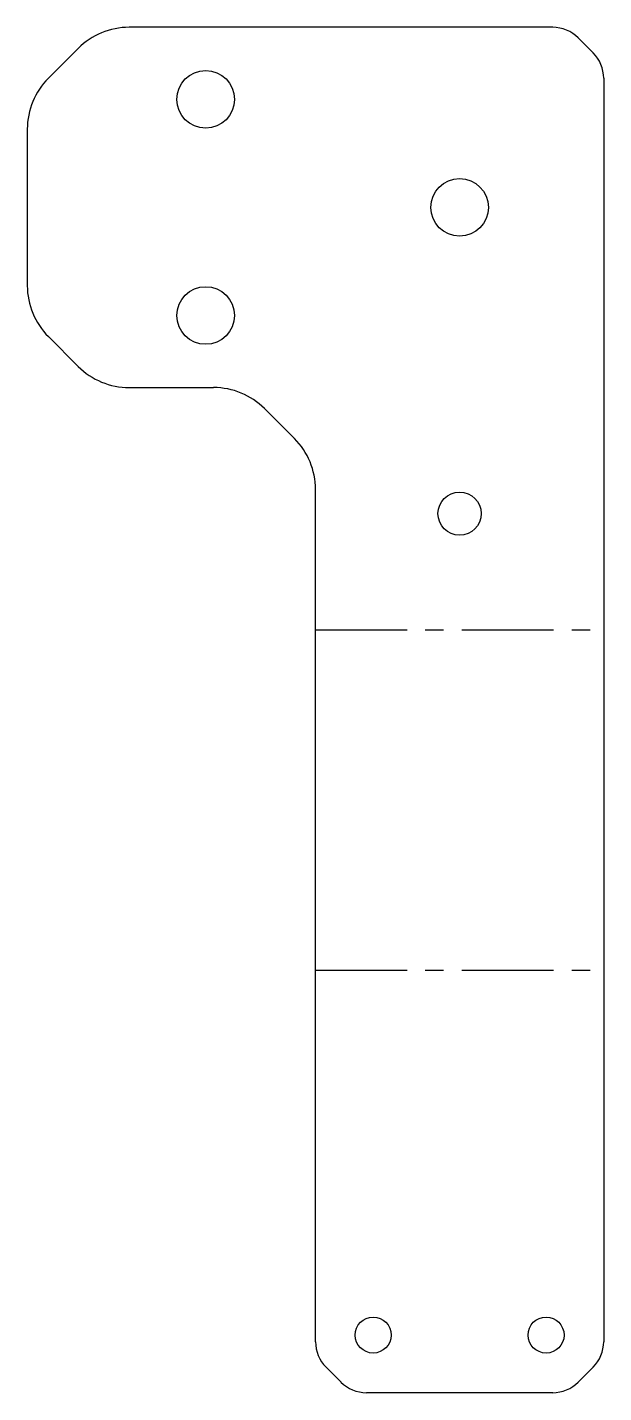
# Model space of a CAD drawing. Header units: millimetres. Extents: x 0 to 80, y 0 to 190.
import ezdxf

# ---------------------------------------------------------------- set-up
doc = ezdxf.new("R2010")
doc.units = ezdxf.units.MM
doc.linetypes.add('CENTERX2', pattern=[20.32, 12.7, -2.54, 2.54, -2.54])

msp = doc.modelspace()

# ---------------------------------------------------------------- linework, layer by layer
at = {"color": 7, "linetype": 'Continuous', "lineweight": 25}
for p, q in [((72.93, 189.51), (14.14, 189.51)), ((78.54, 185.97), (76.46, 188.04)), ((7.07, 186.58), (2.93, 182.44)), ((80, 182.44), (80, 7.07)), ((0, 175.37), (0, 153.65)), ((2.93, 146.58), (7.07, 142.44)), ((14.14, 139.51), (25.86, 139.51)), ((32.93, 136.58), (37.07, 132.44)), ((40, 7.07), (40, 125.37)), ((41.46, 3.54), (43.54, 1.46)), ((76.46, 1.46), (78.54, 3.54)), ((72.93, 0), (47.07, 0))]:
    msp.add_line(p, q, dxfattribs=at)
at = {"color": 7, "linetype": 'CENTERX2'}
for p, q in [((40, 105.88), (80, 105.88)), ((40, 58.63), (80, 58.63))]:
    msp.add_line(p, q, dxfattribs=at)
at = {"color": 7, "linetype": 'Continuous', "lineweight": 25}
for centre, radius in [((24.76, 179.51), 4), ((60, 164.51), 4), ((24.76, 149.51), 4), ((60, 122.01), 3), ((48, 8), 2.5), ((72, 8), 2.5)]:
    msp.add_circle(centre, radius, dxfattribs=at)
for centre, radius, start, end in [((14.14, 179.51), 10, 90, 135), ((72.93, 184.51), 5, 45, 90), ((75, 182.44), 5, 0, 45), ((10, 175.37), 10, 135, 180), ((10, 153.65), 10, 180, 225), ((14.14, 149.51), 10, 225, 270), ((25.86, 129.51), 10, 45, 90), ((30, 125.37), 10, 0, 45), ((45, 7.07), 5, 180, 225), ((75, 7.07), 5, 315, 0), ((47.07, 5), 5, 225, 270), ((72.93, 5), 5, 270, 315)]:
    msp.add_arc(centre, radius, start, end, dxfattribs=at)

doc.saveas('drawing.dxf')
